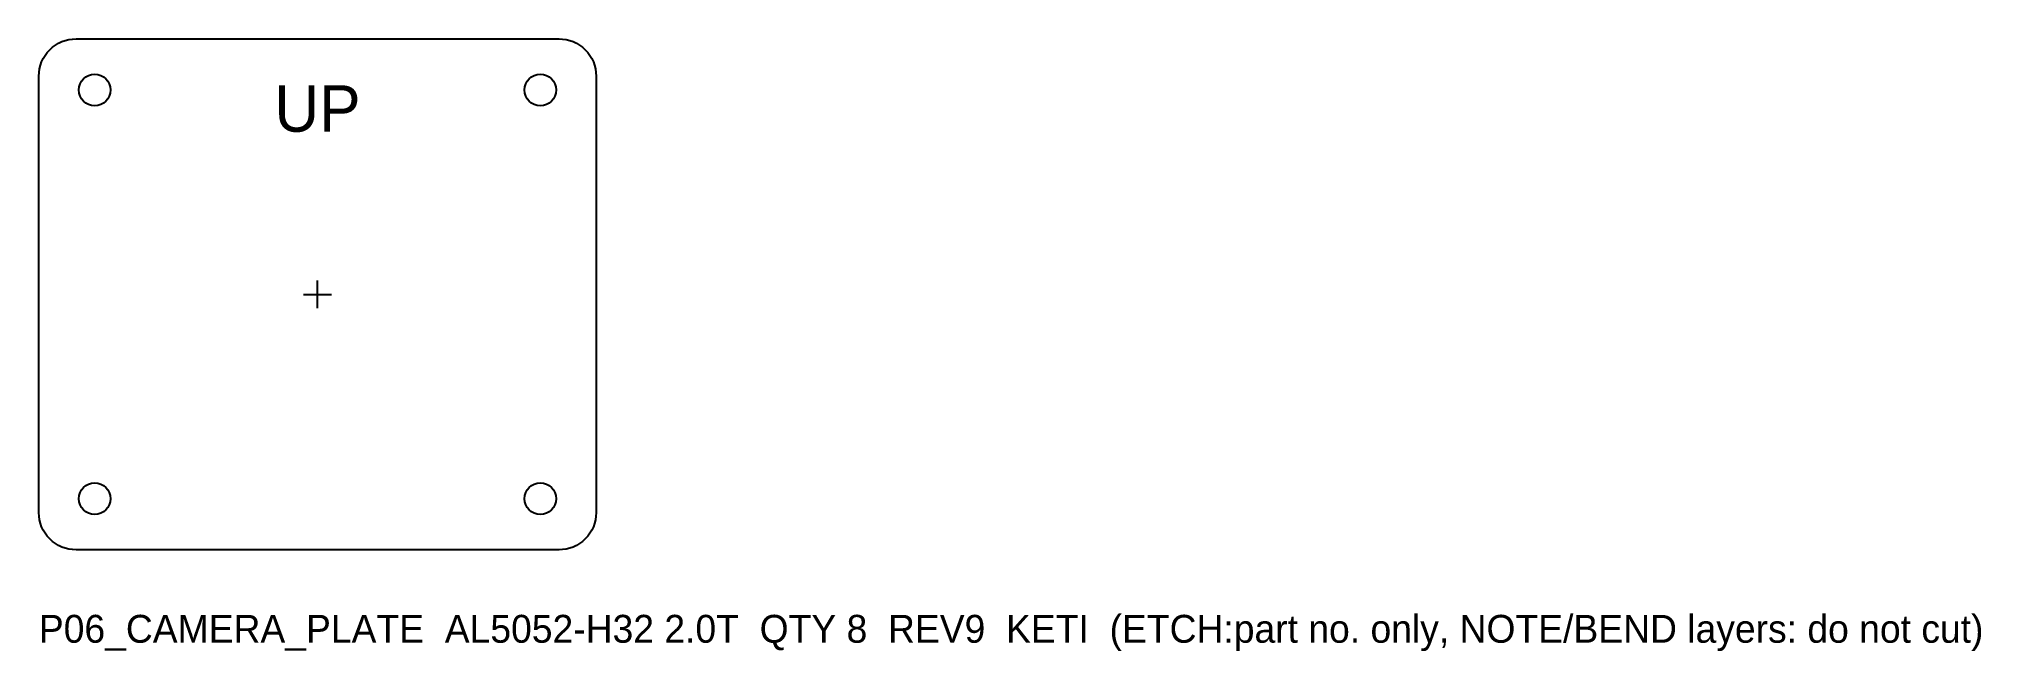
# Model space of a CAD drawing. Header units: millimetres. Extents: x -30 to 179, y -38 to 28.
import ezdxf
from ezdxf.enums import TextEntityAlignment as Align

# ---------------------------------------------------------------- set-up
doc = ezdxf.new("R2010")
doc.units = ezdxf.units.MM
for name, color, linetype in [('CUT', 7, 'CONTINUOUS'), ('ETCH', 6, 'CONTINUOUS'), ('NOTE', 8, 'CONTINUOUS')]:
    doc.layers.add(name, color=color, linetype=linetype)

msp = doc.modelspace()

# ---------------------------------------------------------------- linework, layer by layer
at = {"layer": 'CUT'}
msp.add_lwpolyline([(30, -23.5), (29.98, -23.89), (29.92, -24.28), (29.83, -24.66), (29.7, -25.03), (29.53, -25.39), (29.33, -25.72), (29.09, -26.04), (28.83, -26.33), (28.54, -26.59), (28.22, -26.83), (27.89, -27.03), (27.53, -27.2), (27.16, -27.33), (26.78, -27.42), (26.39, -27.48), (26, -27.5), (-26, -27.5), (-26.39, -27.48), (-26.78, -27.42), (-27.16, -27.33), (-27.53, -27.2), (-27.89, -27.03), (-28.22, -26.83), (-28.54, -26.59), (-28.83, -26.33), (-29.09, -26.04), (-29.33, -25.72), (-29.53, -25.39), (-29.7, -25.03), (-29.83, -24.66), (-29.92, -24.28), (-29.98, -23.89), (-30, -23.5), (-30, 23.5), (-29.98, 23.89), (-29.92, 24.28), (-29.83, 24.66), (-29.7, 25.03), (-29.53, 25.39), (-29.33, 25.72), (-29.09, 26.04), (-28.83, 26.33), (-28.54, 26.59), (-28.22, 26.83), (-27.89, 27.03), (-27.53, 27.2), (-27.16, 27.33), (-26.78, 27.42), (-26.39, 27.48), (-26, 27.5), (26, 27.5), (26.39, 27.48), (26.78, 27.42), (27.16, 27.33), (27.53, 27.2), (27.89, 27.03), (28.22, 26.83), (28.54, 26.59), (28.83, 26.33), (29.09, 26.04), (29.33, 25.72), (29.53, 25.39), (29.7, 25.03), (29.83, 24.66), (29.92, 24.28), (29.98, 23.89), (30, 23.5), (30, -23.5)], close=True, dxfattribs=at)
for centre in [(-24, 22), (24, 22), (-24, -22), (24, -22)]:
    msp.add_circle(centre, 1.7, dxfattribs=at)
at = {"layer": 'ETCH'}
for p, q in [((-1.5, 0), (1.5, 0)), ((0, -1.5), (0, 1.5))]:
    msp.add_line(p, q, dxfattribs=at)

# ---------------------------------------------------------------- texts
msp.add_text('UP', height=5, dxfattribs=at).set_placement((0, 20), align=Align.MIDDLE_CENTER)
at = {"layer": 'NOTE'}
msp.add_text('P06_CAMERA_PLATE  AL5052-H32 2.0T  QTY 8  REV9  KETI  (ETCH:part no. only, NOTE/BEND layers: do not cut)', height=3, dxfattribs=at).set_placement((-30, -37.5))

doc.saveas('drawing.dxf')
